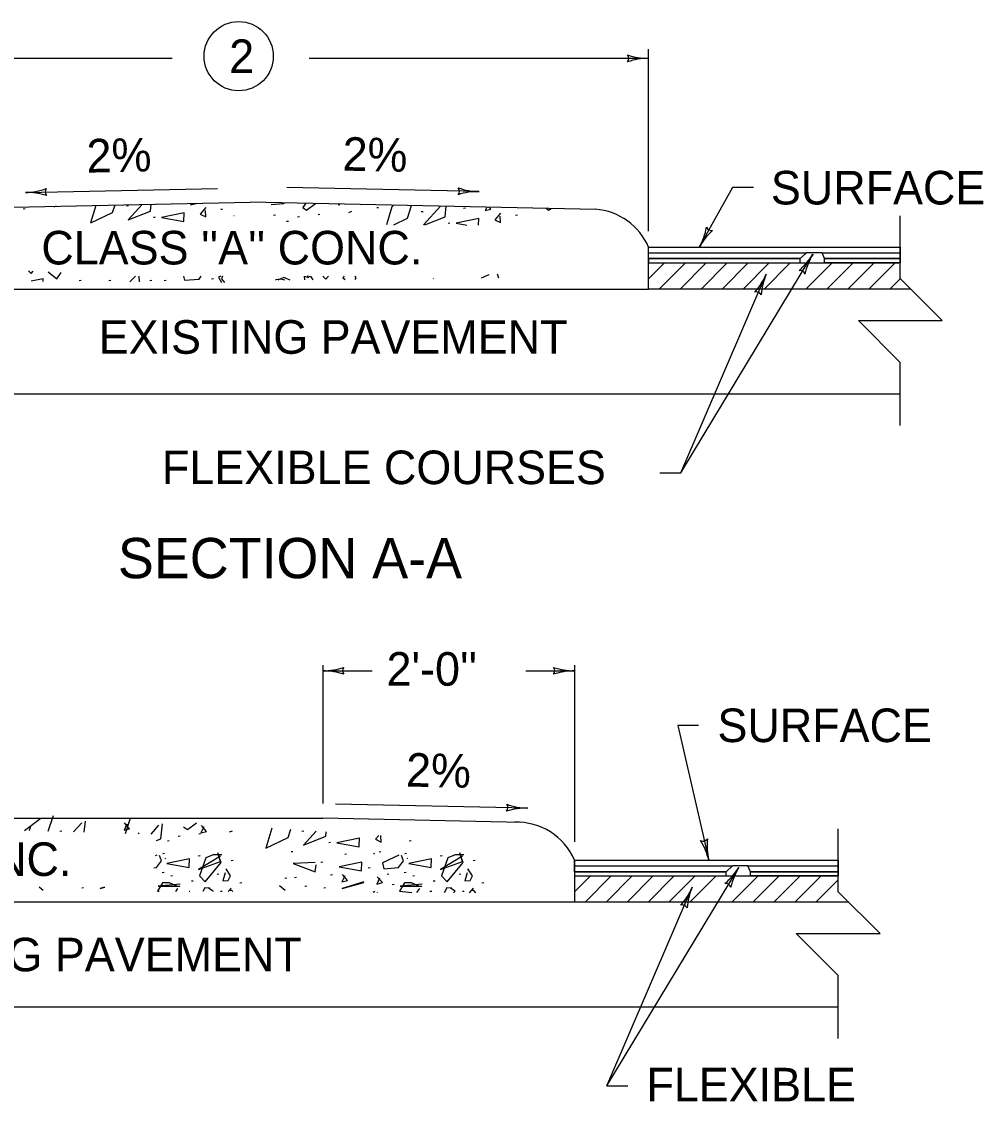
# Model space of a CAD drawing. Extents: x 1007 to 1035.5, y 1000.5 to 1021.5.
# Drawn here: x 1019.51 to 1025.24, y 1006.12 to 1012.56 of the extents above; entities that cross this region are included whole.
import ezdxf

# ---------------------------------------------------------------- set-up
doc = ezdxf.new("R2010")
doc.units = 0
doc.layers.add('Level 1', color=7, linetype='Continuous')

msp = doc.modelspace()

# ---------------------------------------------------------------- linework, layer by layer
at = {"layer": 'Level 1'}
for p, q in [((1023.2464, 1011.3078), (1023.2464, 1012.3914)), ((1020.407, 1012.3372), (1018.4964, 1012.3372)), ((1023.2464, 1012.3372), (1021.2238, 1012.3372)), ((1019.5327, 1011.5385), (1020.6774, 1011.5624)), ((1022.2363, 1011.5433), (1021.0915, 1011.5672)), ((1023.7465, 1011.5672), (1023.5487, 1011.2127)), ((1023.8715, 1011.5672), (1023.7465, 1011.5672)), ((1018.8129, 1011.4381), (1020.8714, 1011.4809)), ((1022.9322, 1011.4379), (1020.8714, 1011.4809)), ((1023.2464, 1010.9627), (1023.2464, 1011.2127)), ((1023.2464, 1011.2127), (1024.7464, 1011.2127)), ((1023.2464, 1011.1782), (1024.1877, 1011.1782)), ((1023.4385, 1009.8678), (1024.2252, 1011.17)), ((1024.2801, 1011.1782), (1024.7464, 1011.1782)), ((1023.2464, 1011.1443), (1024.1503, 1011.1443)), ((1023.2464, 1011.1189), (1024.7464, 1011.1189)), ((1023.2464, 1011.0248), (1023.3405, 1011.1189)), ((1023.3093, 1010.9627), (1023.4655, 1011.1189)), ((1023.4343, 1010.9627), (1023.5905, 1011.1189)), ((1023.5593, 1010.9627), (1023.7155, 1011.1189)), ((1023.6843, 1010.9627), (1023.8405, 1011.1189)), ((1023.8093, 1010.9627), (1023.9655, 1011.1189)), ((1023.9343, 1010.9627), (1024.0905, 1011.1189)), ((1024.1843, 1010.9627), (1024.3405, 1011.1189)), ((1024.2951, 1011.1443), (1024.7464, 1011.1443)), ((1024.3093, 1010.9627), (1024.4655, 1011.1189)), ((1024.4343, 1010.9627), (1024.5905, 1011.1189)), ((1024.5593, 1010.9627), (1024.7155, 1011.1189)), ((1023.4385, 1009.8678), (1023.9476, 1011.0514)), ((1024.6843, 1010.9627), (1024.7466, 1011.025)), ((1018.4964, 1010.9627), (1023.2464, 1010.9627)), ((1024.8089, 1010.9627), (1023.2464, 1010.9627)), ((1024.7464, 1010.3377), (1016.9964, 1010.3377)), ((1023.3135, 1009.8678), (1023.4385, 1009.8678)), ((1021.3052, 1008.7226), (1021.3052, 1007.8999)), ((1021.3052, 1008.6894), (1021.5447, 1008.6894)), ((1021.4276, 1008.6894), (1021.6, 1008.6894)), ((1022.5158, 1008.6894), (1022.8052, 1008.6894)), ((1022.5385, 1008.6894), (1022.8052, 1008.6894)), ((1022.8052, 1008.7226), (1022.8052, 1007.6699)), ((1023.5448, 1008.3629), (1023.4198, 1008.3629)), ((1023.4198, 1008.3629), (1023.6048, 1007.5613)), ((1022.5259, 1007.8717), (1021.3812, 1007.8956)), ((1016.9964, 1007.8113), (1021.3052, 1007.8113)), ((1022.4909, 1007.7866), (1021.3052, 1007.8113)), ((1022.8052, 1007.5613), (1022.8052, 1007.3113)), ((1022.8052, 1007.5613), (1024.3768, 1007.5613)), ((1022.8052, 1007.5268), (1023.7464, 1007.5268)), ((1022.9973, 1006.2165), (1023.7839, 1007.5187)), ((1023.8388, 1007.5268), (1024.3768, 1007.5268)), ((1022.8052, 1007.493), (1023.709, 1007.493)), ((1022.8052, 1007.4676), (1024.3768, 1007.4676)), ((1022.8052, 1007.3735), (1022.8993, 1007.4676)), ((1022.868, 1007.3113), (1023.0243, 1007.4676)), ((1022.993, 1007.3113), (1023.1493, 1007.4676)), ((1023.118, 1007.3113), (1023.2743, 1007.4676)), ((1023.243, 1007.3113), (1023.3993, 1007.4676)), ((1023.368, 1007.3113), (1023.5243, 1007.4676)), ((1023.493, 1007.3113), (1023.6493, 1007.4676)), ((1023.743, 1007.3113), (1023.8993, 1007.4676)), ((1023.8538, 1007.493), (1024.3768, 1007.493)), ((1023.868, 1007.3113), (1024.0243, 1007.4676)), ((1023.993, 1007.3113), (1024.1493, 1007.4676)), ((1024.118, 1007.3113), (1024.2743, 1007.4676)), ((1024.243, 1007.3113), (1024.3768, 1007.4451)), ((1022.9973, 1006.2165), (1023.5063, 1007.4001)), ((1024.4393, 1007.3113), (1016.9339, 1007.3113)), ((1024.3768, 1006.6863), (1016.9964, 1006.6863)), ((1022.9973, 1006.2165), (1023.1223, 1006.2165))]:
    msp.add_line(p, q, dxfattribs=at)
for points in [[(1019.5315, 1011.4408), (1019.5204, 1011.4395)], [(1019.7153, 1011.4568), (1019.7022, 1011.4513)], [(1019.9521, 1011.4618), (1019.9212, 1011.357)], [(1020.0526, 1011.4194), (1020.0677, 1011.4642)], [(1020.1465, 1011.4579), (1020.1354, 1011.4565)], [(1020.2283, 1011.4675), (1020.1455, 1011.3751), (1020.2773, 1011.4278), (1020.2817, 1011.4686)], [(1020.5216, 1011.4736), (1020.517, 1011.464), (1020.5503, 1011.4723), (1020.5485, 1011.4742)], [(1020.6074, 1011.4486), (1020.5741, 1011.4098), (1020.6074, 1011.3931), (1020.606, 1011.4319)], [(1020.708, 1011.4375), (1020.6969, 1011.4361)], [(1020.9976, 1011.4672), (1021.0733, 1011.4733)], [(1021.0733, 1011.4733), (1021.0758, 1011.4766)], [(1021.2043, 1011.4739), (1021.1866, 1011.4493)], [(1021.1866, 1011.4493), (1021.2088, 1011.4327)], [(1021.2088, 1011.4327), (1021.2618, 1011.4728)], [(1021.4069, 1011.4648), (1021.3958, 1011.4634)], [(1021.6373, 1011.4478), (1021.6263, 1011.4464)], [(1021.716, 1011.4535), (1021.6845, 1011.3466)], [(1021.7235, 1011.4631), (1021.716, 1011.4535)], [(1021.8089, 1011.3855), (1021.8343, 1011.4608)], [(1022.0058, 1011.4572), (1021.9055, 1011.3453)], [(1021.9122, 1011.3453), (1022.0337, 1011.3938), (1022.0403, 1011.4565)], [(1022.1547, 1011.4444), (1022.1436, 1011.443)], [(1022.2835, 1011.4514), (1022.2733, 1011.4301), (1022.3066, 1011.4383), (1022.2953, 1011.4512)], [(1022.6355, 1011.4441), (1022.6508, 1011.4327)], [(1022.6508, 1011.4327), (1022.6651, 1011.4434)], [(1019.9235, 1011.3569), (1020.0526, 1011.4194)], [(1020.3064, 1011.3898), (1020.2953, 1011.3884)], [(1020.4784, 1011.4167), (1020.3438, 1011.3889), (1020.477, 1011.3653), (1020.4784, 1011.4181)], [(1020.7766, 1011.3988), (1020.7752, 1011.3987)], [(1021.0223, 1011.4036), (1021.0113, 1011.4022)], [(1021.1007, 1011.3662), (1021.0895, 1011.3648)], [(1021.1653, 1011.3933), (1021.1542, 1011.392)], [(1021.2878, 1011.4069), (1021.2768, 1011.4056)], [(1021.4751, 1011.4244), (1021.4585, 1011.4174)], [(1021.728, 1011.3463), (1021.8089, 1011.3855)], [(1021.9028, 1011.424), (1021.8918, 1011.4226)], [(1022.2348, 1011.3828), (1022.1002, 1011.355), (1022.1633, 1011.3438)], [(1022.2336, 1011.3433), (1022.2348, 1011.3842)], [(1022.3638, 1011.4147), (1022.3304, 1011.3758), (1022.3638, 1011.3592), (1022.3623, 1011.398)], [(1022.4643, 1011.4036), (1022.4533, 1011.4022)], [(1024.7464, 1010.1502), (1024.7464, 1010.5252), (1024.4964, 1010.7752), (1024.9964, 1010.7752), (1024.7464, 1011.0252), (1024.7464, 1011.4002)], [(1022.0628, 1011.3559), (1022.0517, 1011.3545)], [(1019.5519, 1011.0708), (1019.5676, 1011.0567), (1019.5788, 1011.0695)], [(1019.6691, 1011.0653), (1019.6688, 1011.0649), (1019.7202, 1011.0233), (1019.7457, 1011.0616)], [(1020.1887, 1011.0405), (1020.1555, 1011.0056)], [(1022.2938, 1011.0484), (1022.2488, 1011.0276)], [(1022.3539, 1011.0288), (1022.3452, 1011.0509)], [(1019.6388, 1011.0239), (1019.5671, 1011.0092)], [(1019.6383, 1011.0088), (1019.6388, 1011.0253)], [(1019.865, 1011.0141), (1019.8539, 1011.0127)], [(1020.041, 1011.0141), (1020.0299, 1011.0127)], [(1020.213, 1011.0053), (1020.2102, 1011.0395)], [(1020.286, 1011.0141), (1020.2749, 1011.0127)], [(1020.3711, 1011.0141), (1020.36, 1011.0127)], [(1020.4746, 1011.0395), (1020.4811, 1011.0156), (1020.5684, 1011.0225), (1020.5807, 1011.0395)], [(1020.6536, 1011.0243), (1020.6425, 1011.0229)], [(1020.6981, 1011.0395), (1020.6837, 1011.0331)], [(1020.6837, 1011.0331), (1020.7017, 1011.0023)], [(1020.7065, 1011.0395), (1020.7017, 1011.0233)], [(1020.7017, 1011.0233), (1020.7187, 1011.0021)], [(1021.0243, 1011.0172), (1021.0241, 1011.0162)], [(1021.0535, 1011.0213), (1021.0243, 1011.0172)], [(1021.0729, 1011.0324), (1021.0366, 1011.0163)], [(1021.0782, 1011.0168), (1021.0535, 1011.0213)], [(1021.1096, 1011.017), (1021.0729, 1011.0324)], [(1021.2241, 1011.0297), (1021.1936, 1011.038)], [(1021.1936, 1011.038), (1021.1958, 1011.0178)], [(1021.2352, 1011.0352), (1021.2114, 1011.0395)], [(1021.2473, 1011.0183), (1021.2352, 1011.0352)], [(1021.3054, 1011.0395), (1021.3239, 1011.0228), (1021.3386, 1011.0395)], [(1021.4323, 1011.0395), (1021.4252, 1011.031)], [(1021.4252, 1011.031), (1021.4388, 1011.0201)], [(1021.4973, 1011.0206), (1021.5043, 1011.031)], [(1021.5043, 1011.031), (1021.4978, 1011.0395)], [(1021.9643, 1011.0269), (1021.9623, 1011.0249)], [(1022.3537, 1011.0286), (1022.3539, 1011.0288)], [(1019.6688, 1007.7338), (1019.7004, 1007.8278)], [(1019.5282, 1007.7377), (1019.6253, 1007.8113)], [(1019.5631, 1007.764), (1019.5551, 1007.7369)], [(1019.8683, 1007.7848), (1019.8188, 1007.7297)], [(1019.8833, 1007.7279), (1019.8904, 1007.7945)], [(1020.137, 1007.7753), (1020.1204, 1007.7406), (1020.1537, 1007.7488), (1020.1232, 1007.7835)], [(1020.1284, 1007.7212), (1020.1588, 1007.8113)], [(1020.3269, 1007.7691), (1020.2803, 1007.717)], [(1020.315, 1007.6788), (1020.3394, 1007.6886), (1020.3491, 1007.7788)], [(1020.4757, 1007.7598), (1020.4979, 1007.7432)], [(1020.4979, 1007.7432), (1020.5518, 1007.784)], [(1020.5957, 1007.7595), (1020.5791, 1007.7248), (1020.6123, 1007.7331), (1020.5818, 1007.7678)], [(1019.7499, 1007.7345), (1019.7388, 1007.7331)], [(1020.2108, 1007.7252), (1020.2056, 1007.7191)], [(1020.4544, 1007.7038), (1020.4433, 1007.7025)], [(1020.5769, 1007.7174), (1020.5658, 1007.7161)], [(1020.7642, 1007.7349), (1020.7476, 1007.7279)], [(1021.0018, 1007.7531), (1020.9663, 1007.6323)], [(1020.9663, 1007.6323), (1021.098, 1007.696)], [(1021.098, 1007.696), (1021.1146, 1007.7453)], [(1021.1919, 1007.7345), (1021.1808, 1007.7331)], [(1021.2655, 1007.7349), (1021.1909, 1007.6517)], [(1021.1909, 1007.6517), (1021.3228, 1007.7043)], [(1021.3228, 1007.7043), (1021.3256, 1007.7308)], [(1021.6391, 1007.7092), (1021.6195, 1007.6863)], [(1021.6528, 1007.6697), (1021.6514, 1007.7083)], [(1024.3768, 1006.4988), (1024.3768, 1006.8738), (1024.1268, 1007.1238), (1024.6268, 1007.1238), (1024.3768, 1007.3738), (1024.3768, 1007.7488)], [(1020.3898, 1007.6767), (1020.3786, 1007.6753)], [(1021.3518, 1007.6664), (1021.3408, 1007.665)], [(1021.5238, 1007.6933), (1021.3893, 1007.6655), (1021.5224, 1007.6419), (1021.5238, 1007.6947)], [(1021.6195, 1007.6863), (1021.6528, 1007.6697)], [(1021.8318, 1007.6767), (1021.8206, 1007.6753)], [(1020.2991, 1007.5157), (1020.3148, 1007.5169), (1020.3439, 1007.5572), (1020.3314, 1007.589)], [(1020.3162, 1007.5918), (1020.3061, 1007.5871)], [(1020.3625, 1007.6004), (1020.3514, 1007.599)], [(1020.3703, 1007.569), (1020.3648, 1007.5718)], [(1020.5107, 1007.5693), (1020.3761, 1007.5417), (1020.5093, 1007.5181), (1020.5107, 1007.5708)], [(1020.5735, 1007.5868), (1020.5624, 1007.5853)], [(1020.6948, 1007.5857), (1020.5645, 1007.5052), (1020.6948, 1007.5538), (1020.6796, 1007.6051)], [(1020.7032, 1007.594), (1020.6518, 1007.5926), (1020.6088, 1007.5759), (1020.57, 1007.4678), (1020.6047, 1007.4317), (1020.699, 1007.5482), (1020.6823, 1007.5953)], [(1021.1273, 1007.612), (1021.1162, 1007.6106)], [(1021.4472, 1007.597), (1021.4361, 1007.5956)], [(1021.6126, 1007.6009), (1021.607, 1007.5968)], [(1021.6513, 1007.6106), (1021.6403, 1007.6092)], [(1021.7582, 1007.5918), (1021.6598, 1007.546), (1021.6694, 1007.51), (1021.7568, 1007.5169), (1021.7859, 1007.5572), (1021.7734, 1007.589)], [(1021.8045, 1007.6004), (1021.7934, 1007.599)], [(1021.8123, 1007.569), (1021.8068, 1007.5718)], [(1021.9527, 1007.5693), (1021.8181, 1007.5417), (1021.9513, 1007.5181), (1021.9527, 1007.5708)], [(1022.0155, 1007.5868), (1022.0044, 1007.5853)], [(1022.1368, 1007.5857), (1022.0065, 1007.5052), (1022.1368, 1007.5538), (1022.1216, 1007.6051)], [(1022.1452, 1007.594), (1022.0938, 1007.5926), (1022.0508, 1007.5759), (1022.012, 1007.4678), (1022.0467, 1007.4317), (1022.141, 1007.5482), (1022.1243, 1007.5953)], [(1020.724, 1007.4858), (1020.7088, 1007.4386), (1020.742, 1007.44), (1020.7545, 1007.4678), (1020.7282, 1007.5093)], [(1020.7709, 1007.5595), (1020.7598, 1007.5582)], [(1021.2589, 1007.5468), (1021.1285, 1007.5413), (1021.2603, 1007.4913), (1021.2658, 1007.5343)], [(1021.3043, 1007.5493), (1021.2931, 1007.5479)], [(1021.5374, 1007.5489), (1021.4029, 1007.5212), (1021.5361, 1007.4977), (1021.5374, 1007.5503)], [(1021.5867, 1007.5153), (1021.5756, 1007.5139)], [(1022.166, 1007.4858), (1022.1508, 1007.4386), (1022.184, 1007.44), (1022.1965, 1007.4678), (1022.1702, 1007.5093)], [(1022.2129, 1007.5595), (1022.2018, 1007.5582)], [(1020.3591, 1007.4881), (1020.348, 1007.4867)], [(1020.4102, 1007.4677), (1020.399, 1007.4663)], [(1020.6858, 1007.4778), (1020.6748, 1007.4765)], [(1021.0898, 1007.454), (1021.0787, 1007.4527)], [(1021.1477, 1007.4574), (1021.1366, 1007.4561)], [(1021.3621, 1007.4744), (1021.351, 1007.4731)], [(1021.4361, 1007.4675), (1021.4194, 1007.4328), (1021.4528, 1007.4412), (1021.4223, 1007.4758)], [(1021.6437, 1007.4539), (1021.6271, 1007.4193), (1021.6603, 1007.4276), (1021.6298, 1007.4623)], [(1021.699, 1007.4778), (1021.6879, 1007.4765)], [(1021.8011, 1007.4881), (1021.79, 1007.4867)], [(1021.8522, 1007.4677), (1021.841, 1007.4663)], [(1022.1278, 1007.4778), (1022.1168, 1007.4765)], [(1019.6393, 1007.3803), (1019.6142, 1007.4014)], [(1019.8793, 1007.3962), (1019.8682, 1007.3948)], [(1020.0033, 1007.4004), (1019.9778, 1007.3928), (1020.0053, 1007.4004)], [(1020.3495, 1007.4275), (1020.3203, 1007.3776)], [(1020.3203, 1007.3776), (1020.3307, 1007.3763)], [(1020.4549, 1007.4178), (1020.3232, 1007.4068), (1020.4535, 1007.4068)], [(1020.3911, 1007.4275), (1020.3495, 1007.4275)], [(1020.4397, 1007.4053), (1020.3911, 1007.4275)], [(1020.429, 1007.3758), (1020.441, 1007.3928)], [(1020.5123, 1007.3758), (1020.5093, 1007.3754)], [(1020.5327, 1007.437), (1020.5216, 1007.4356)], [(1020.6019, 1007.397), (1020.59, 1007.375)], [(1020.6324, 1007.3957), (1020.6019, 1007.397)], [(1020.6518, 1007.3776), (1020.6241, 1007.3943)], [(1020.6493, 1007.3747), (1020.6518, 1007.3776)], [(1020.7063, 1007.3758), (1020.6958, 1007.3745)], [(1020.7587, 1007.3943), (1020.7418, 1007.3743)], [(1020.7628, 1007.3818), (1020.7476, 1007.3818)], [(1020.7687, 1007.3741), (1020.7628, 1007.3818)], [(1020.8219, 1007.4268), (1020.8108, 1007.4254)], [(1021.0813, 1007.3803), (1021.0467, 1007.4095)], [(1021.2089, 1007.4064), (1021.1978, 1007.405)], [(1021.3213, 1007.3962), (1021.3102, 1007.3948)], [(1021.5502, 1007.4317), (1021.4198, 1007.3928), (1021.5502, 1007.4289)], [(1021.6153, 1007.374), (1021.606, 1007.3698)], [(1021.7297, 1007.4166), (1021.7185, 1007.4152)], [(1021.7915, 1007.4275), (1021.7623, 1007.3776)], [(1021.7623, 1007.3776), (1021.8178, 1007.3707)], [(1021.8969, 1007.4178), (1021.7652, 1007.4068), (1021.8955, 1007.4068)], [(1021.8331, 1007.4275), (1021.7915, 1007.4275)], [(1021.8817, 1007.4053), (1021.8331, 1007.4275)], [(1021.8658, 1007.3684), (1021.883, 1007.3928)], [(1021.9543, 1007.3758), (1021.9432, 1007.3743)], [(1021.9747, 1007.437), (1021.9636, 1007.4356)], [(1022.0439, 1007.397), (1022.028, 1007.3676)], [(1022.0744, 1007.3957), (1022.0439, 1007.397)], [(1022.0938, 1007.3776), (1022.0661, 1007.3943)], [(1022.0848, 1007.3673), (1022.0938, 1007.3776)], [(1022.1483, 1007.3758), (1022.1372, 1007.3743)], [(1022.2007, 1007.3943), (1022.1775, 1007.3668)], [(1022.2048, 1007.3818), (1022.1896, 1007.3818)], [(1022.2163, 1007.3667), (1022.2048, 1007.3818)], [(1022.2639, 1007.4268), (1022.2528, 1007.4254)], [(1021.6311, 1007.3697), (1021.6305, 1007.3713)], [(1021.8178, 1007.3707), (1021.8352, 1007.3686)]]:
    msp.add_lwpolyline(points, dxfattribs=at)
for points in [[(1023.2464, 1011.2127), (1024.7464, 1011.2127), (1024.7464, 1011.1443), (1024.2951, 1011.1443), (1024.2801, 1011.1782), (1024.1877, 1011.1782), (1024.1503, 1011.1443), (1023.2464, 1011.1443)], [(1024.1503, 1011.1443), (1023.2464, 1011.1443), (1023.2464, 1011.1189), (1024.1503, 1011.1189)], [(1024.2951, 1011.1443), (1024.7464, 1011.1443), (1024.7464, 1011.1189), (1024.2951, 1011.1189)], [(1022.8052, 1007.5613), (1024.3768, 1007.5613), (1024.3768, 1007.493), (1023.8538, 1007.493), (1023.8388, 1007.5268), (1023.7464, 1007.5268), (1023.709, 1007.493), (1022.8052, 1007.493)], [(1023.709, 1007.493), (1022.8052, 1007.493), (1022.8052, 1007.4676), (1023.709, 1007.4676)], [(1023.8538, 1007.493), (1024.3768, 1007.493), (1024.3768, 1007.4676), (1023.8538, 1007.4676)]]:
    msp.add_lwpolyline(points, close=True, dxfattribs=at)
msp.add_circle((1020.8039, 1012.35), 0.2062, dxfattribs=at)
for centre, radius, start, end in [((1023.0979, 1012.3372), 0.0312, 318.7746, 40.89129), ((1023.2464, 1011.9465), 0.3906, 90, 108.66878), ((1023.2464, 1012.7278), 0.3906, 251.34716, 269.99389), ((1023.2464, 1011.9465), 0.3906, 89.98778, 90), ((1019.5245, 1011.929), 0.3906, 271.19688, 289.86566), ((1019.6812, 1011.5416), 0.0312, 139.97148, 222.08817), ((1022.0877, 1011.5464), 0.0312, 317.57772, 39.69441), ((1022.2444, 1011.9338), 0.3906, 250.15028, 268.79701), ((1019.5245, 1011.929), 0.3906, 271.18465, 271.19688), ((1019.5408, 1011.148), 0.3906, 72.54404, 91.19077), ((1022.2281, 1011.1527), 0.3906, 88.80312, 107.47191), ((1022.2281, 1011.1527), 0.3906, 88.7909, 88.80312), ((1022.9021, 1011.0642), 0.375, 23.329, 85.60129), ((1023.2076, 1011.403), 0.3906, 330.83573, 349.50451), ((1023.8898, 1011.0223), 0.3906, 132.18289, 150.82962), ((1023.6211, 1011.3424), 0.0312, 199.61033, 281.72702), ((1023.2076, 1011.403), 0.3906, 330.82351, 330.83573), ((1023.8908, 1011.372), 0.3906, 310.21009, 328.85682), ((1024.5595, 1010.968), 0.3906, 148.86293, 167.53171), ((1024.5595, 1010.968), 0.3906, 148.85071, 148.86293), ((1023.5887, 1011.2058), 0.3906, 318.07363, 336.72036), ((1024.3064, 1010.8971), 0.3906, 156.72647, 175.39526), ((1024.3064, 1010.8971), 0.3906, 156.71425, 156.72647), ((1024.1483, 1011.0429), 0.0312, 17.63753, 99.75422), ((1023.8889, 1010.915), 0.0312, 25.50107, 107.61777), ((1021.3052, 1009.08), 0.3906, 270, 288.66878), ((1021.3052, 1008.2988), 0.3906, 71.34716, 89.99389), ((1021.4537, 1008.6893), 0.0312, 138.7746, 220.89129), ((1022.6566, 1008.6895), 0.0312, 318.7746, 40.89129), ((1022.8052, 1008.2988), 0.3906, 90, 108.66878), ((1022.8052, 1009.08), 0.3906, 251.34716, 269.99389), ((1022.8052, 1008.2988), 0.3906, 89.98778, 90), ((1022.3774, 1007.8748), 0.0312, 317.57772, 39.69441), ((1022.5341, 1008.2622), 0.3906, 250.15028, 268.79701), ((1022.5178, 1007.4811), 0.3906, 88.80312, 107.47191), ((1022.5178, 1007.4811), 0.3906, 88.7909, 88.80312), ((1022.4608, 1007.4128), 0.375, 23.32836, 91.97406), ((1023.5714, 1007.7061), 0.0312, 241.76486, 323.88156), ((1023.2241, 1007.4735), 0.3906, 12.99027, 31.65905), ((1023.9854, 1007.6491), 0.3906, 174.33743, 192.98416), ((1023.2241, 1007.4735), 0.3906, 12.97804, 12.99027), ((1023.4496, 1007.7207), 0.3906, 310.21009, 328.85682), ((1024.1183, 1007.3167), 0.3906, 148.86293, 167.53171), ((1024.1183, 1007.3167), 0.3906, 148.85071, 148.86293), ((1023.1475, 1007.5544), 0.3906, 318.07363, 336.72036), ((1023.8652, 1007.2457), 0.3906, 156.72647, 175.39526), ((1023.8652, 1007.2457), 0.3906, 156.71425, 156.72647), ((1023.7071, 1007.3915), 0.0312, 17.63753, 99.75422), ((1023.4476, 1007.2636), 0.0312, 25.50107, 107.61777)]:
    msp.add_arc(centre, radius, start, end, dxfattribs=at)

# ---------------------------------------------------------------- texts
for s, height, p in [('2', 0.2, (1020.7473, 1012.25)), ('SURFACE', 0.2, (1023.9753, 1011.467)), ("CLASS ''A'' CONC.", 0.2, (1019.6279, 1011.1097)), ('EXISTING PAVEMENT', 0.2, (1019.9697, 1010.5777)), ('FLEXIBLE COURSES', 0.2, (1020.3464, 1009.8011)), ('SECTION A-A', 0.24, (1020.084, 1009.2408)), ("2'-0''", 0.2, (1021.6849, 1008.6007)), ('SURFACE', 0.2, (1023.6568, 1008.2647)), ("CLASS ''A'' CONC.", 0.2, (1017.5368, 1007.4674)), ('EXISTING PAVEMENT', 0.2, (1018.3858, 1006.8994)), ('FLEXIBLE', 0.2, (1023.2335, 1006.1247))]:
    msp.add_text(s, height=height, dxfattribs=at).set_placement(p)
for rotation, p in [(1.19423, (1019.8993, 1011.6563)), (358.80577, (1021.4209, 1011.6688)), (358.80577, (1021.7992, 1008.0003))]:
    msp.add_text('2%', height=0.2, rotation=rotation, dxfattribs=at).set_placement(p)

doc.saveas('drawing.dxf')
